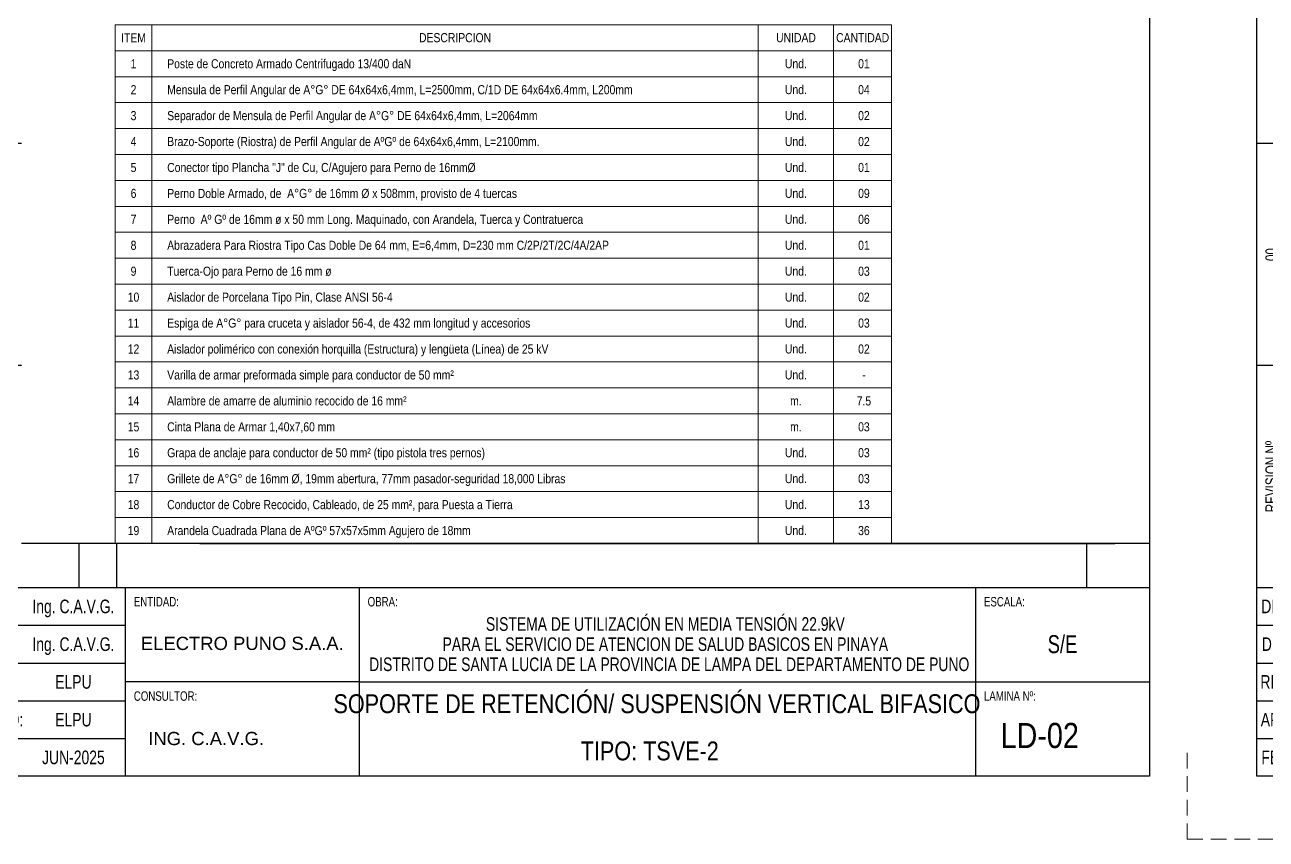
# Model space of a CAD drawing. Header units: millimetres. Extents: x 1804 to 3757, y 2643 to 7323.
# Drawn here: x 2039.3 to 2236.7, y 2939.5 to 3069 of the extents above; entities that cross this region are included whole.
import ezdxf
from ezdxf.enums import TextEntityAlignment as Align

# ---------------------------------------------------------------- set-up
doc = ezdxf.new("R2010")
doc.units = ezdxf.units.MM
doc.linetypes.add('DASHED', pattern=[0.75, 0.5, -0.25])
for name, color, linetype in [('_Cajetin Linea 1', 5, 'Continuous'), ('_Cajetin Linea 2', 2, 'Continuous'), ('_Texto 1', 7, 'Continuous'), ('_Texto 2', 7, 'Continuous'), ('_Texto 3', 4, 'Continuous'), ('_Texto 4', 7, 'Continuous'), ('_Texto 6', 7, 'Continuous')]:
    doc.layers.add(name, color=color, linetype=linetype)
for name, color, linetype, lineweight in [('_Cajetin Linea 3', 5, 'Continuous', 30), ('_Cajetin Linea 4', 3, 'DASHED', 0), ('POSTE', 7, 'Continuous', 13)]:
    doc.layers.add(name, color=color, linetype=linetype, lineweight=lineweight)
doc.styles.add('Disylays_86', font='swisscl.ttf', dxfattribs={"height": 2.2})
doc.styles.add('Legend', font='ARIALN.TTF')
doc.styles.add('Swis721 Cn BT', font='swissc.ttf')
doc.styles.add('TEXTO1', font='arial.ttf')

# ---------------------------------------------------------------- blocks, each defined once
blk = doc.blocks.new('CAJETIN ARMADO')
at = {"layer": '_Cajetin Linea 1', "ltscale": 5}
for p, q in [((1569.36, 5536.82), (1389.95, 5536.82)), ((1399.05, 5536.82), (1399.05, 5529.78)), ((1405.05, 5536.82), (1405.05, 5529.78)), ((1559.36, 5536.82), (1559.36, 5529.78))]:
    blk.add_line(p, q, dxfattribs=at)
at = {"layer": '_Cajetin Linea 1'}
for p in [(1376.45, 5529.82), (1389.95, 5529.82)]:
    blk.add_line(p, (1569.36, 5529.82), dxfattribs=at)
at = {"layer": '_Cajetin Linea 1', "color": 5}
for p, q in [((1406.45, 5529.82), (1406.45, 5499.82)), ((1443.64, 5529.82), (1443.64, 5499.82)), ((1541.67, 5529.82), (1541.67, 5499.82)), ((1376.45, 5523.82), (1406.45, 5523.82)), ((1376.45, 5517.82), (1406.45, 5517.82)), ((1443.64, 5514.82), (1406.45, 5514.82)), ((1443.64, 5514.82), (1569.36, 5514.82)), ((1376.45, 5511.82), (1406.45, 5511.82)), ((1376.45, 5505.82), (1406.45, 5505.82))]:
    blk.add_line(p, q, dxfattribs=at)
at = {"layer": '_Cajetin Linea 2', "color": 3}
for points in [[(1389.95, 5600.39), (1376.45, 5600.39)], [(1389.95, 5565.11), (1376.45, 5565.11)]]:
    blk.add_lwpolyline(points, dxfattribs=at)
at = {"layer": '_Cajetin Linea 3', "ltscale": 0.1}
blk.add_lwpolyline([(1569.36, 5499.82), (1376.45, 5499.82), (1376.45, 5776.82), (1569.36, 5776.82)], close=True, dxfattribs=at)
at = {"layer": '_Cajetin Linea 4', "ltscale": 5}
for p, q in [((1365.36, 5489.82), (1365.36, 5504.82)), ((1575.36, 5489.82), (1575.36, 5504.82)), ((1365.36, 5489.82), (1380.36, 5489.82))]:
    blk.add_line(p, q, dxfattribs=at)
at = {"layer": '_Texto 1', "style": 'Disylays_86'}
for s, p in [('00', (1378.7, 5582.75)), ('REVISION Nº', (1378.7, 5547.46))]:
    blk.add_text(s, height=1.8, rotation=90, dxfattribs=at).set_placement(p, align=Align.MIDDLE_CENTER)
for s, p in [('DISEÑO:', (1381.69, 5526.82)), ('SISTEMA DE UTILIZACIÓN EN MEDIA TENSIÓN 22.9kV ', (1492.66, 5524.02)), ('DIBUJO:', (1381.59, 5520.82)), ('PARA EL SERVICIO DE ATENCION DE SALUD BASICOS EN PINAYA ', (1492.66, 5520.82)), (' DISTRITO DE SANTA LUCIA DE LA PROVINCIA DE LAMPA DEL DEPARTAMENTO DE PUNO', (1492.66, 5517.62)), ('REVISADO:  ', (1383.64, 5514.82)), ('APROBADO:', (1383.64, 5508.82)), ('FECHA:', (1381.21, 5502.82))]:
    blk.add_text(s, height=2.16, dxfattribs=at).set_placement(p, align=Align.MIDDLE_CENTER)
at = {"layer": '_Texto 2', "style": 'Disylays_86'}
for s, p in [('ENTIDAD:', (1407.81, 5526.82)), ('OBRA:', (1445, 5526.82)), ('ESCALA:', (1543.03, 5526.82)), ('CONSULTOR:', (1407.81, 5511.82)), ('LAMINA Nº:', (1543.03, 5511.82))]:
    blk.add_text(s, height=1.5, dxfattribs=at).set_placement(p)
at = {"layer": '_Texto 3', "style": 'Disylays_86'}
for s, p in [('Ing. C.A.V.G.', (1398.2, 5526.82)), ('Ing. C.A.V.G.', (1398.2, 5520.82)), ('ELPU', (1398.2, 5514.82)), ('ELPU', (1398.2, 5508.82)), ('JUN-2025', (1398.2, 5502.82))]:
    blk.add_text(s, height=2.16, dxfattribs=at).set_placement(p, align=Align.MIDDLE_CENTER)
at = {"layer": '_Texto 4', "ltscale": 2, "style": 'TEXTO1'}
for s, p in [('ELECTRO PUNO S.A.A.', (1408.92, 5519.89)), ('ING. C.A.V.G.', (1410.1, 5504.77))]:
    blk.add_text(s, height=2.1, dxfattribs=at).set_placement(p)
at = {"layer": '_Texto 6', "style": 'Disylays_86'}
blk.add_text('S/E', height=2.851, dxfattribs=at).set_placement((1555.52, 5520.82), align=Align.MIDDLE_CENTER)

msp = doc.modelspace()

# ---------------------------------------------------------------- linework, layer by layer
at = {"linetype": 'Continuous', "lineweight": 0}
msp.add_line((2053.655, 3068.958), (2177.117, 3068.958), dxfattribs=at)
msp.add_line((2067.128, 2986.506), (2212.631, 2986.506))
for points in [[(2053.655, 3068.958), (2053.655, 3064.836), (2059.461, 3064.836), (2059.461, 3068.958), (2059.461, 3064.836), (2155.916, 3064.836), (2155.916, 3068.958), (2155.916, 3064.836), (2167.908, 3064.836), (2167.908, 3068.958), (2167.908, 3064.836), (2177.134, 3064.836), (2177.117, 3068.958)], [(2053.655, 3064.836), (2053.655, 3060.713), (2059.461, 3060.713), (2059.461, 3064.836), (2059.461, 3060.713), (2155.916, 3060.713), (2155.916, 3064.836), (2155.916, 3060.713), (2167.908, 3060.713), (2167.908, 3064.836), (2167.908, 3060.713), (2177.134, 3060.713), (2177.117, 3064.836)], [(2053.655, 3060.713), (2053.655, 3056.59), (2059.461, 3056.59), (2059.461, 3060.713), (2059.461, 3056.59), (2155.916, 3056.59), (2155.916, 3060.713), (2155.916, 3056.59), (2167.908, 3056.59), (2167.908, 3060.713), (2167.908, 3056.59), (2177.134, 3056.59), (2177.117, 3060.713)], [(2053.655, 3056.59), (2053.655, 3052.468), (2059.461, 3052.468), (2059.461, 3056.59), (2059.461, 3052.468), (2155.916, 3052.468), (2155.916, 3056.59), (2155.916, 3052.468), (2167.908, 3052.468), (2167.908, 3056.59), (2167.908, 3052.468), (2177.134, 3052.468), (2177.117, 3056.59)], [(2053.655, 3052.468), (2053.655, 3048.345), (2059.461, 3048.345), (2059.461, 3052.468), (2059.461, 3048.345), (2155.916, 3048.345), (2155.916, 3052.468), (2155.916, 3048.345), (2167.908, 3048.345), (2167.908, 3052.468), (2167.908, 3048.345), (2177.134, 3048.345), (2177.117, 3052.468)], [(2053.655, 3048.345), (2053.655, 3044.223), (2059.461, 3044.223), (2059.461, 3048.345), (2059.461, 3044.223), (2155.916, 3044.223), (2155.916, 3048.345), (2155.916, 3044.223), (2167.908, 3044.223), (2167.908, 3048.345), (2167.908, 3044.223), (2177.134, 3044.223), (2177.117, 3048.345)], [(2053.655, 3044.223), (2053.655, 3040.1), (2059.461, 3040.1), (2059.461, 3044.223), (2059.461, 3040.1), (2155.916, 3040.1), (2155.916, 3044.223), (2155.916, 3040.1), (2167.908, 3040.1), (2167.908, 3044.223), (2167.908, 3040.1), (2177.134, 3040.1), (2177.117, 3044.223)], [(2053.655, 3040.1), (2053.655, 3035.977), (2059.461, 3035.977), (2059.461, 3040.1), (2059.461, 3035.977), (2155.916, 3035.977), (2155.916, 3040.1), (2155.916, 3035.977), (2167.908, 3035.977), (2167.908, 3040.1), (2167.908, 3035.977), (2177.134, 3035.977), (2177.117, 3040.1)], [(2053.655, 3035.977), (2053.655, 3031.855), (2059.461, 3031.855), (2059.461, 3035.977), (2059.461, 3031.855), (2155.916, 3031.855), (2155.916, 3035.977), (2155.916, 3031.855), (2167.908, 3031.855), (2167.908, 3035.977), (2167.908, 3031.855), (2177.134, 3031.855), (2177.117, 3035.977)], [(2053.655, 3031.855), (2053.655, 3027.732), (2059.461, 3027.732), (2059.461, 3031.855), (2059.461, 3027.732), (2155.916, 3027.732), (2155.916, 3031.855), (2155.916, 3027.732), (2167.908, 3027.732), (2167.908, 3031.855), (2167.908, 3027.732), (2177.134, 3027.732), (2177.117, 3031.855)], [(2053.655, 3027.732), (2053.655, 3023.61), (2059.461, 3023.61), (2059.461, 3027.732), (2059.461, 3023.61), (2155.916, 3023.61), (2155.916, 3027.732), (2155.916, 3023.61), (2167.908, 3023.61), (2167.908, 3027.732), (2167.908, 3023.61), (2177.134, 3023.61), (2177.117, 3027.732)], [(2053.655, 3023.61), (2053.655, 3019.487), (2059.461, 3019.487), (2059.461, 3023.61), (2059.461, 3019.487), (2155.916, 3019.487), (2155.916, 3023.61), (2155.916, 3019.487), (2167.908, 3019.487), (2167.908, 3023.61), (2167.908, 3019.487), (2177.134, 3019.487), (2177.117, 3023.61)], [(2053.655, 3019.487), (2053.655, 3015.365), (2059.461, 3015.365), (2059.461, 3019.487), (2059.461, 3015.365), (2155.916, 3015.365), (2155.916, 3019.487), (2155.916, 3015.365), (2167.908, 3015.365), (2167.908, 3019.487), (2167.908, 3015.365), (2177.134, 3015.365), (2177.117, 3019.487)], [(2053.655, 3015.365), (2053.655, 3011.242), (2059.461, 3011.242), (2059.461, 3015.365), (2059.461, 3011.242), (2155.916, 3011.242), (2155.916, 3015.365), (2155.916, 3011.242), (2167.908, 3011.242), (2167.908, 3015.365), (2167.908, 3011.242), (2177.134, 3011.242), (2177.117, 3015.365)], [(2053.655, 3011.242), (2053.655, 3007.119), (2059.461, 3007.119), (2059.461, 3011.242), (2059.461, 3007.119), (2155.916, 3007.119), (2155.916, 3011.242), (2155.916, 3007.119), (2167.908, 3007.119), (2167.908, 3011.242), (2167.908, 3007.119), (2177.134, 3007.119), (2177.117, 3011.242)], [(2053.655, 3007.119), (2053.655, 3002.997), (2059.461, 3002.997), (2059.461, 3007.119), (2059.461, 3002.997), (2155.916, 3002.997), (2155.916, 3007.119), (2155.916, 3002.997), (2167.908, 3002.997), (2167.908, 3007.119), (2167.908, 3002.997), (2177.134, 3002.997), (2177.117, 3007.119)], [(2053.655, 3002.997), (2053.655, 2998.874), (2059.461, 2998.874), (2059.461, 3002.997), (2059.461, 2998.874), (2155.916, 2998.874), (2155.916, 3002.997), (2155.916, 2998.874), (2167.908, 2998.874), (2167.908, 3002.997), (2167.908, 2998.874), (2177.134, 2998.874), (2177.117, 3002.997)], [(2053.655, 2998.874), (2053.655, 2994.752), (2059.461, 2994.752), (2059.461, 2998.874), (2059.461, 2994.752), (2155.916, 2994.752), (2155.916, 2998.874), (2155.916, 2994.752), (2167.908, 2994.752), (2167.908, 2998.874), (2167.908, 2994.752), (2177.134, 2994.752), (2177.117, 2998.874)], [(2053.655, 2994.752), (2053.655, 2990.629), (2059.461, 2990.629), (2059.461, 2994.752), (2059.461, 2990.629), (2155.916, 2990.629), (2155.916, 2994.752), (2155.916, 2990.629), (2167.908, 2990.629), (2167.908, 2994.752), (2167.908, 2990.629), (2177.134, 2990.629), (2177.117, 2994.752)], [(2053.655, 2990.629), (2053.655, 2986.506), (2059.461, 2986.506), (2059.461, 2990.629), (2059.461, 2986.506), (2155.916, 2986.506), (2155.916, 2990.629), (2155.916, 2986.506), (2167.908, 2986.506), (2167.908, 2990.629), (2167.908, 2986.506), (2177.134, 2986.506), (2177.117, 2990.629)], [(2067.128, 2986.506), (2212.631, 2986.506)]]:
    msp.add_lwpolyline(points, dxfattribs=at)

# ---------------------------------------------------------------- block references
at = {"layer": 'POSTE', "lineweight": 25}
msp.add_blockref('CAJETIN ARMADO', (648.798, -2550.311), dxfattribs=at)
at = {"layer": 'POSTE', "lineweight": 15}
msp.add_blockref('CAJETIN ARMADO', (858.798, -2550.311), dxfattribs=at)

# ---------------------------------------------------------------- texts
at = {"linetype": 'Continuous', "lineweight": 0, "style": 'Legend'}
for s, height, p in [('1', 1.441, (2056.558, 3062.774)), ('01', 1.4407, (2172.734, 3062.774)), ('2', 1.441, (2056.558, 3058.652)), ('04', 1.4407, (2172.734, 3058.652)), ('3', 1.441, (2056.558, 3054.529)), ('02', 1.4407, (2172.734, 3054.529)), ('4', 1.441, (2056.558, 3050.407)), ('02', 1.4407, (2172.734, 3050.407)), ('5', 1.441, (2056.558, 3046.284)), ('01', 1.4407, (2172.734, 3046.284)), ('6', 1.441, (2056.558, 3042.161)), ('09', 1.4407, (2172.734, 3042.161)), ('7', 1.441, (2056.558, 3038.039)), ('06', 1.4407, (2172.734, 3038.039)), ('8', 1.441, (2056.558, 3033.916)), ('01', 1.4407, (2172.734, 3033.916)), ('9', 1.441, (2056.558, 3029.794)), ('03', 1.4407, (2172.734, 3029.794)), ('10', 1.4407, (2056.558, 3025.671)), ('02', 1.4407, (2172.734, 3025.671)), ('11', 1.4407, (2056.558, 3021.548)), ('03', 1.4407, (2172.734, 3021.548)), ('12', 1.4407, (2056.558, 3017.426)), ('02', 1.4407, (2172.734, 3017.426)), ('13', 1.4407, (2056.558, 3013.303)), ('-', 1.441, (2172.734, 3013.303)), ('14', 1.4407, (2056.558, 3009.181)), ('7.5', 1.4407, (2172.734, 3009.181)), ('15', 1.4407, (2056.558, 3005.058)), ('03', 1.4407, (2172.734, 3005.058)), ('16', 1.4407, (2056.558, 3000.935)), ('03', 1.4407, (2172.734, 3000.935)), ('17', 1.4407, (2056.558, 2996.813)), ('03', 1.4407, (2172.734, 2996.813)), ('18', 1.4407, (2056.558, 2992.69)), ('13', 1.4407, (2172.734, 2992.69)), ('19', 1.4407, (2056.558, 2988.568)), ('36', 1.4407, (2172.734, 2988.568))]:
    msp.add_text(s, height=height, dxfattribs=at).set_placement(p, align=Align.MIDDLE_CENTER)
for s, p in [('Poste de Concreto Armado Centrifugado 13/400 daN', (2061.917, 3062.774)), ('Mensula de Perfil Angular de A°G° DE 64x64x6,4mm, L=2500mm, C/1D DE 64x64x6.4mm, L200mm ', (2061.917, 3058.652)), ('Separador de Mensula de Perfil Angular de A°G° DE 64x64x6,4mm, L=2064mm ', (2061.917, 3054.529)), ('Brazo-Soporte (Riostra) de Perfil Angular de AºGº de 64x64x6,4mm, L=2100mm. ', (2061.917, 3050.407)), ('Conector tipo Plancha "J" de Cu, C/Agujero para Perno de 16mmØ ', (2061.917, 3046.284)), ('Perno Doble Armado, de  A°G° de 16mm Ø x 508mm, provisto de 4 tuercas ', (2061.917, 3042.161)), ('Perno  Aº Gº de 16mm ø x 50 mm Long. Maquinado, con Arandela, Tuerca y Contratuerca ', (2061.917, 3038.039)), ('Abrazadera Para Riostra Tipo Cas Doble De 64 mm, E=6,4mm, D=230 mm C/2P/2T/2C/4A/2AP ', (2061.917, 3033.916)), ('Tuerca-Ojo para Perno de 16 mm ø ', (2061.917, 3029.794)), ('Aislador de Porcelana Tipo Pin, Clase ANSI 56-4 ', (2061.917, 3025.671)), ('Espiga de A°G° para cruceta y aislador 56-4, de 432 mm longitud y accesorios ', (2061.917, 3021.548)), ('Aislador polimérico con conexión horquilla (Estructura) y lengüeta (Línea) de 25 kV ', (2061.917, 3017.426)), ('Varilla de armar preformada simple para conductor de 50 mm² ', (2061.917, 3013.303)), ('Alambre de amarre de aluminio recocido de 16 mm² ', (2061.917, 3009.181)), ('Cinta Plana de Armar 1,40x7,60 mm ', (2061.917, 3005.058)), ('Grapa de anclaje para conductor de 50 mm² (tipo pistola tres pernos) ', (2061.917, 3000.935)), ('Grillete de A°G° de 16mm Ø, 19mm abertura, 77mm pasador-seguridad 18,000 Libras ', (2061.917, 2996.813)), ('Conductor de Cobre Recocido, Cableado, de 25 mm², para Puesta a Tierra ', (2061.917, 2992.69)), ('Arandela Cuadrada Plana de AºGº 57x57x5mm Agujero de 18mm', (2061.917, 2988.568))]:
    msp.add_text(s, height=1.44067, dxfattribs=at).set_placement(p, align=Align.MIDDLE_LEFT)
at = {"lineweight": 15, "style": 'Swis721 Cn BT'}
msp.add_text('SOPORTE DE RETENCIÓN/ SUSPENSIÓN VERTICAL BIFASICO', height=3, dxfattribs=at).set_placement((2139.812, 2961.411), align=Align.MIDDLE)
msp.add_text('LD-02', height=4, dxfattribs=at).set_placement((2200.693, 2955.994), align=Align.MIDDLE_CENTER)
at = {"color": 5, "linetype": 'Continuous', "lineweight": 0, "attachment_point": 5, "style": 'Legend'}
for s, insert, char_height, width in [('ITEM', (2056.558, 3066.897), 1.4407, 8.01531), ('DESCRIPCION', (2107.705, 3066.912), 1.44067, 96.02143), ('UNIDAD', (2161.928, 3066.912), 1.4407, 8.63771), ('CANTIDAD', (2172.529, 3066.912), 1.4407, 10.07095)]:
    msp.add_mtext(s, dxfattribs=dict(at, insert=insert, char_height=char_height, width=width))
at = {"linetype": 'Continuous', "lineweight": 0, "char_height": 1.4407, "width": 8.63771, "attachment_point": 5, "style": 'Legend'}
for s, insert in [('Und.', (2161.912, 3062.774)), ('Und.', (2161.912, 3058.652)), ('Und.', (2161.912, 3054.529)), ('Und.', (2161.912, 3050.407)), ('Und.', (2161.912, 3046.284)), ('Und.', (2161.912, 3042.161)), ('Und.', (2161.912, 3038.039)), ('Und.', (2161.912, 3033.916)), ('Und.', (2161.912, 3029.794)), ('Und.', (2161.912, 3025.671)), ('Und.', (2161.912, 3021.548)), ('Und.', (2161.912, 3017.426)), ('Und.', (2161.912, 3013.303)), ('m.', (2161.912, 3009.181)), ('m.', (2161.912, 3005.058)), ('Und.', (2161.912, 3000.935)), ('Und.', (2161.912, 2996.813)), ('Und.', (2161.912, 2992.69)), ('Und.', (2161.912, 2988.568))]:
    msp.add_mtext(s, dxfattribs=dict(at, insert=insert))
at = {"lineweight": 15, "insert": (2138.671, 2953.515), "char_height": 3, "width": 76.22, "attachment_point": 5, "style": 'Swis721 Cn BT'}
msp.add_mtext('TIPO: TSVE-2', dxfattribs=at)

doc.saveas('drawing.dxf')
